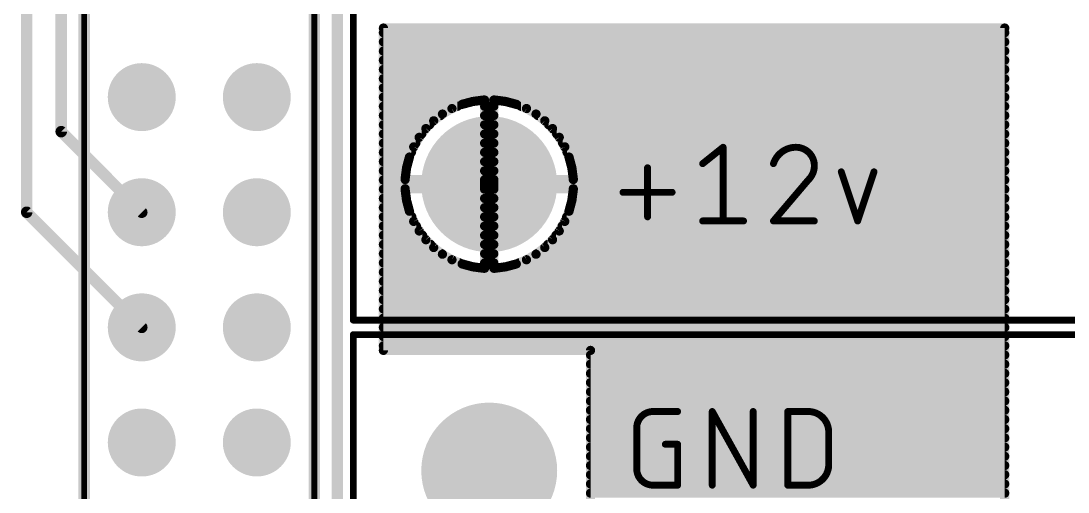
# Model space of a CAD drawing. Extents: x -0.01 to 5.59, y -0.05 to 1.65.
# Drawn here: x 3.245 to 4.155, y 0.657 to 1.066 of the extents above; entities that cross this region are included whole.
import ezdxf

# ---------------------------------------------------------------- set-up
doc = ezdxf.new("R2010")
doc.units = 0
for name, color, linetype in [('1', 22, 'CONTINUOUS'), ('16', 175, 'CONTINUOUS'), ('17', 82, 'CONTINUOUS'), ('21', 253, 'CONTINUOUS'), ('25', 253, 'CONTINUOUS')]:
    doc.layers.add(name, color=color, linetype=linetype)

# ---------------------------------------------------------------- blocks, each defined once
blk = doc.blocks.new('ROUNDP')
at = {"const_width": 0.5}
blk.add_lwpolyline([(0, -0.25, 1), (0, 0.25, 1), (0, -0.25)], format="xyb", dxfattribs=at)

msp = doc.modelspace()

# ---------------------------------------------------------------- linework, layer by layer
at = {"layer": '1'}
for points, const_width in [([(3.28, 1.2), (3.28, 0.97)], 0.01), ([(3.25, 0.9), (3.25, 1.19)], 0.01), ([(3.56, 0.78), (3.56, 1.06)], 0.008), ([(3.56, 1.06), (4.1, 1.06)], 0.008), ([(3.56, 1.056), (4.1, 1.056)], 0.008), ([(4.1, 1.06), (4.1, 0.33)], 0.008), ([(3.56, 1.048), (4.1, 1.048)], 0.008), ([(3.56, 1.04), (4.1, 1.04)], 0.008), ([(3.56, 1.032), (4.1, 1.032)], 0.008), ([(3.56, 1.024), (4.1, 1.024)], 0.008), ([(3.56, 1.016), (4.1, 1.016)], 0.008), ([(3.56, 1.008), (4.1, 1.008)], 0.008), ([(3.56, 1), (4.1, 1)], 0.008), ([(3.64718, 0.997464), (3.637686, 0.996214)], 0.008), ([(3.647969, 0.997464), (3.64718, 0.997464)], 0.008), ([(3.647969, 0.92841), (3.647969, 0.997464)], 0.008), ([(3.655968, 0.997464), (3.655968, 0.92841)], 0.008), ([(3.656757, 0.997464), (3.655968, 0.997464)], 0.008), ([(3.666251, 0.996214), (3.656757, 0.997464)], 0.008), ([(3.56, 0.992), (3.624244, 0.992)], 0.008), ([(3.619588, 0.990071), (3.611294, 0.985283)], 0.008), ([(3.628435, 0.993736), (3.619588, 0.990071)], 0.008), ([(3.637686, 0.996214), (3.628435, 0.993736)], 0.008), ([(3.647969, 0.992), (3.655968, 0.992)], 0.008), ([(3.675502, 0.993736), (3.666251, 0.996214)], 0.008), ([(3.684349, 0.990071), (3.675502, 0.993736)], 0.008), ([(3.679693, 0.992), (4.1, 0.992)], 0.008), ([(3.692643, 0.985283), (3.684349, 0.990071)], 0.008), ([(3.56, 0.984), (3.609622, 0.984)], 0.008), ([(3.603696, 0.979453), (3.596925, 0.972681)], 0.008), ([(3.611294, 0.985283), (3.603696, 0.979453)], 0.008), ([(3.647969, 0.984), (3.655968, 0.984)], 0.008), ([(3.70024, 0.979453), (3.692643, 0.985283)], 0.008), ([(3.694315, 0.984), (4.1, 0.984)], 0.008), ([(3.707012, 0.972681), (3.70024, 0.979453)], 0.008), ([(3.28, 0.97), (3.35, 0.9)], 0.01), ([(3.56, 0.976), (3.600243, 0.976)], 0.008), ([(3.596925, 0.972681), (3.591095, 0.965084)], 0.008), ([(3.647969, 0.976), (3.655968, 0.976)], 0.008), ([(3.703693, 0.976), (4.1, 0.976)], 0.008), ([(3.712842, 0.965084), (3.707012, 0.972681)], 0.008), ([(3.56, 0.968), (3.593333, 0.968)], 0.008), ([(3.591095, 0.965084), (3.586307, 0.95679)], 0.008), ([(3.647969, 0.968), (3.655968, 0.968)], 0.008), ([(3.710604, 0.968), (4.1, 0.968)], 0.008), ([(3.71763, 0.95679), (3.712842, 0.965084)], 0.008), ([(3.56, 0.96), (3.58816, 0.96)], 0.008), ([(3.56, 0.952), (3.584323, 0.952)], 0.008), ([(3.586307, 0.95679), (3.582642, 0.947943)], 0.008), ([(3.647969, 0.96), (3.655968, 0.96)], 0.008), ([(3.647969, 0.952), (3.655968, 0.952)], 0.008), ([(3.715777, 0.96), (4.1, 0.96)], 0.008), ([(3.721295, 0.947943), (3.71763, 0.95679)], 0.008), ([(3.719614, 0.952), (4.1, 0.952)], 0.008), ([(3.56, 0.944), (3.581586, 0.944)], 0.008), ([(3.582642, 0.947943), (3.580163, 0.938692)], 0.008), ([(3.647969, 0.944), (3.655968, 0.944)], 0.008), ([(3.723773, 0.938692), (3.721295, 0.947943)], 0.008), ([(3.722351, 0.944), (4.1, 0.944)], 0.008), ([(3.56, 0.936), (3.579809, 0.936)], 0.008), ([(3.580163, 0.938692), (3.578913, 0.929198)], 0.008), ([(3.647969, 0.936), (3.655968, 0.936)], 0.008), ([(3.725023, 0.929198), (3.723773, 0.938692)], 0.008), ([(3.724128, 0.936), (4.1, 0.936)], 0.008), ([(3.56, 0.928), (3.647968, 0.928)], 0.008), ([(3.578913, 0.929198), (3.578913, 0.928409)], 0.008), ([(3.578913, 0.928409), (3.647968, 0.928409)], 0.008), ([(3.647968, 0.928409), (3.647968, 0.920409)], 0.008), ([(3.655968, 0.92841), (3.647969, 0.92841)], 0.008), ([(3.655969, 0.920409), (3.655969, 0.928409)], 0.008), ([(3.655969, 0.928409), (3.725023, 0.928409)], 0.008), ([(3.655969, 0.928), (4.1, 0.928)], 0.008), ([(3.725023, 0.928409), (3.725023, 0.929198)], 0.008), ([(3.56, 0.92), (3.578913, 0.92)], 0.008), ([(3.647968, 0.920409), (3.578913, 0.920409)], 0.008), ([(3.578913, 0.920409), (3.578913, 0.919621)], 0.008), ([(3.578913, 0.919621), (3.580163, 0.910126)], 0.008), ([(3.647969, 0.851354), (3.647969, 0.920409)], 0.008), ([(3.647969, 0.920409), (3.655968, 0.920409)], 0.008), ([(3.647969, 0.92), (3.655968, 0.92)], 0.008), ([(3.655968, 0.920409), (3.655968, 0.851354)], 0.008), ([(3.725023, 0.920409), (3.655969, 0.920409)], 0.008), ([(3.723773, 0.910126), (3.725023, 0.919621)], 0.008), ([(3.725023, 0.919621), (3.725023, 0.920409)], 0.008), ([(3.725023, 0.92), (4.1, 0.92)], 0.008), ([(3.56, 0.912), (3.579917, 0.912)], 0.008), ([(3.580163, 0.910126), (3.582642, 0.900876)], 0.008), ([(3.647969, 0.912), (3.655968, 0.912)], 0.008), ([(3.721295, 0.900876), (3.723773, 0.910126)], 0.008), ([(3.72402, 0.912), (4.1, 0.912)], 0.008), ([(3.35, 0.8), (3.25, 0.9)], 0.01), ([(3.56, 0.904), (3.581805, 0.904)], 0.008), ([(3.582642, 0.900876), (3.586307, 0.892029)], 0.008), ([(3.647969, 0.904), (3.655968, 0.904)], 0.008), ([(3.71763, 0.892029), (3.721295, 0.900876)], 0.008), ([(3.722132, 0.904), (4.1, 0.904)], 0.008), ([(3.56, 0.896), (3.584662, 0.896)], 0.008), ([(3.56, 0.888), (3.588633, 0.888)], 0.008), ([(3.586307, 0.892029), (3.591095, 0.883735)], 0.008), ([(3.647969, 0.896), (3.655968, 0.896)], 0.008), ([(3.647969, 0.888), (3.655968, 0.888)], 0.008), ([(3.712842, 0.883735), (3.71763, 0.892029)], 0.008), ([(3.715304, 0.888), (4.1, 0.888)], 0.008), ([(3.719275, 0.896), (4.1, 0.896)], 0.008), ([(3.56, 0.88), (3.593961, 0.88)], 0.008), ([(3.591095, 0.883735), (3.596925, 0.876137)], 0.008), ([(3.647969, 0.88), (3.655968, 0.88)], 0.008), ([(3.707012, 0.876137), (3.712842, 0.883735)], 0.008), ([(3.709976, 0.88), (4.1, 0.88)], 0.008), ([(3.56, 0.872), (3.601062, 0.872)], 0.008), ([(3.596925, 0.876137), (3.603696, 0.869366)], 0.008), ([(3.647969, 0.872), (3.655968, 0.872)], 0.008), ([(3.70024, 0.869366), (3.707012, 0.876137)], 0.008), ([(3.702875, 0.872), (4.1, 0.872)], 0.008), ([(3.56, 0.864), (3.610689, 0.864)], 0.008), ([(3.603696, 0.869366), (3.611294, 0.863536)], 0.008), ([(3.611294, 0.863536), (3.619588, 0.858748)], 0.008), ([(3.647969, 0.864), (3.655968, 0.864)], 0.008), ([(3.684349, 0.858748), (3.692643, 0.863536)], 0.008), ([(3.692643, 0.863536), (3.70024, 0.869366)], 0.008), ([(3.693247, 0.864), (4.1, 0.864)], 0.008), ([(3.56, 0.856), (3.626221, 0.856)], 0.008), ([(3.619588, 0.858748), (3.628435, 0.855083)], 0.008), ([(3.628435, 0.855083), (3.637686, 0.852604)], 0.008), ([(3.637686, 0.852604), (3.64718, 0.851354)], 0.008), ([(3.647969, 0.856), (3.655968, 0.856)], 0.008), ([(3.656757, 0.851354), (3.666251, 0.852604)], 0.008), ([(3.666251, 0.852604), (3.675502, 0.855083)], 0.008), ([(3.675502, 0.855083), (3.684349, 0.858748)], 0.008), ([(3.677716, 0.856), (4.1, 0.856)], 0.008), ([(3.56, 0.848), (4.1, 0.848)], 0.008), ([(3.64718, 0.851354), (3.647969, 0.851354)], 0.008), ([(3.655968, 0.851354), (3.656757, 0.851354)], 0.008), ([(3.56, 0.84), (4.1, 0.84)], 0.008), ([(3.56, 0.832), (4.1, 0.832)], 0.008), ([(3.56, 0.824), (4.1, 0.824)], 0.008), ([(3.56, 0.816), (4.1, 0.816)], 0.008), ([(3.56, 0.808), (4.1, 0.808)], 0.008), ([(3.56, 0.8), (4.1, 0.8)], 0.008), ([(3.56, 0.792), (4.1, 0.792)], 0.008), ([(3.56, 0.784), (4.1, 0.784)], 0.008), ([(3.74, 0.78), (3.56, 0.78)], 0.008), ([(3.74, 0.33), (3.74, 0.78)], 0.008), ([(3.74, 0.776), (4.1, 0.776)], 0.008), ([(3.74, 0.768), (4.1, 0.768)], 0.008), ([(3.74, 0.76), (4.1, 0.76)], 0.008), ([(3.74, 0.752), (4.1, 0.752)], 0.008), ([(3.74, 0.744), (4.1, 0.744)], 0.008), ([(3.74, 0.736), (4.1, 0.736)], 0.008), ([(3.74, 0.728), (4.1, 0.728)], 0.008), ([(3.74, 0.72), (4.1, 0.72)], 0.008), ([(3.74, 0.712), (4.1, 0.712)], 0.008), ([(3.74, 0.704), (4.1, 0.704)], 0.008), ([(3.74, 0.696), (4.1, 0.696)], 0.008), ([(3.74, 0.688), (4.1, 0.688)], 0.008), ([(3.74, 0.68), (4.1, 0.68)], 0.008), ([(3.74, 0.672), (4.1, 0.672)], 0.008), ([(3.74, 0.664), (4.1, 0.664)], 0.008), ([(3.74, 0.656), (4.1, 0.656)], 0.008)]:
    msp.add_lwpolyline(points, dxfattribs=dict(at, const_width=const_width))
for points, const_width in [([(3.562, 1.06, 1), (3.558, 1.06)], 0.004), ([(3.56, 1.062, 1), (3.56, 1.058)], 0.004), ([(3.56, 1.058, 1), (3.56, 1.054)], 0.004), ([(4.102, 1.06, 1), (4.098, 1.06)], 0.004), ([(4.1, 1.058, 1), (4.1, 1.062)], 0.004), ([(4.1, 1.054, 1), (4.1, 1.058)], 0.004), ([(3.56, 1.05, 1), (3.56, 1.046)], 0.004), ([(4.1, 1.046, 1), (4.1, 1.05)], 0.004), ([(3.56, 1.042, 1), (3.56, 1.038)], 0.004), ([(4.1, 1.038, 1), (4.1, 1.042)], 0.004), ([(3.56, 1.034, 1), (3.56, 1.03)], 0.004), ([(4.1, 1.03, 1), (4.1, 1.034)], 0.004), ([(3.56, 1.026, 1), (3.56, 1.022)], 0.004), ([(3.56, 1.018, 1), (3.56, 1.014)], 0.004), ([(4.1, 1.022, 1), (4.1, 1.026)], 0.004), ([(4.1, 1.014, 1), (4.1, 1.018)], 0.004), ([(3.56, 1.01, 1), (3.56, 1.006)], 0.004), ([(4.1, 1.006, 1), (4.1, 1.01)], 0.004), ([(3.56, 1.002, 1), (3.56, 0.998)], 0.004), ([(3.64718, 0.999464, 1), (3.64718, 0.995464)], 0.004), ([(3.649969, 0.997464, 1), (3.645969, 0.997464)], 0.004), ([(3.647441, 0.995482, 1), (3.646919, 0.999447)], 0.004), ([(3.647969, 0.995464, 1), (3.647969, 0.999464)], 0.004), ([(3.657968, 0.997464, 1), (3.653968, 0.997464)], 0.004), ([(3.655968, 0.999464, 1), (3.655968, 0.995464)], 0.004), ([(3.657018, 0.999447, 1), (3.656496, 0.995482)], 0.004), ([(3.656757, 0.995464, 1), (3.656757, 0.999464)], 0.004), ([(4.1, 0.998, 1), (4.1, 1.002)], 0.004), ([(3.56, 0.994, 1), (3.56, 0.99)], 0.004), ([(3.618822, 0.991919, 1), (3.620353, 0.988223)], 0.004), ([(3.620588, 0.988339, 1), (3.618588, 0.991803)], 0.004), ([(3.624244, 0.99, 1), (3.624244, 0.994)], 0.004), ([(3.627918, 0.995668, 1), (3.628953, 0.991804)], 0.004), ([(3.629201, 0.991888, 1), (3.62767, 0.995584)], 0.004), ([(3.637424, 0.998197, 1), (3.637947, 0.994232)], 0.004), ([(3.638203, 0.994283, 1), (3.637168, 0.998146)], 0.004), ([(3.647969, 0.994, 1), (3.647969, 0.99)], 0.004), ([(3.655968, 0.99, 1), (3.655968, 0.994)], 0.004), ([(3.666769, 0.998146, 1), (3.665734, 0.994283)], 0.004), ([(3.66599, 0.994232, 1), (3.666512, 0.998197)], 0.004), ([(3.676267, 0.995584, 1), (3.674736, 0.991888)], 0.004), ([(3.674984, 0.991804, 1), (3.676019, 0.995668)], 0.004), ([(3.679693, 0.994, 1), (3.679693, 0.99)], 0.004), ([(3.685349, 0.991803, 1), (3.683349, 0.988339)], 0.004), ([(3.683584, 0.988223, 1), (3.685115, 0.991919)], 0.004), ([(4.1, 0.99, 1), (4.1, 0.994)], 0.004), ([(3.56, 0.986, 1), (3.56, 0.982)], 0.004), ([(3.602479, 0.98104, 1), (3.604914, 0.977866)], 0.004), ([(3.605111, 0.978039, 1), (3.602282, 0.980867)], 0.004), ([(3.610294, 0.987015, 1), (3.612294, 0.983551)], 0.004), ([(3.609622, 0.982, 1), (3.609622, 0.986)], 0.004), ([(3.612512, 0.983696, 1), (3.610077, 0.98687)], 0.004), ([(3.647969, 0.986, 1), (3.647969, 0.982)], 0.004), ([(3.655968, 0.982, 1), (3.655968, 0.986)], 0.004), ([(3.69386, 0.98687, 1), (3.691425, 0.983696)], 0.004), ([(3.691643, 0.983551, 1), (3.693643, 0.987015)], 0.004), ([(3.694315, 0.986, 1), (3.694315, 0.982)], 0.004), ([(3.701655, 0.980867, 1), (3.698826, 0.978039)], 0.004), ([(3.699023, 0.977866, 1), (3.701458, 0.98104)], 0.004), ([(4.1, 0.982, 1), (4.1, 0.986)], 0.004), ([(3.281768, 0.971768, 1), (3.278232, 0.968232)], 0.005), ([(3.56, 0.978, 1), (3.56, 0.974)], 0.004), ([(3.595511, 0.974096, 1), (3.598339, 0.971267)], 0.004), ([(3.598512, 0.971464, 1), (3.595338, 0.973899)], 0.004), ([(3.600243, 0.974, 1), (3.600243, 0.978)], 0.004), ([(3.647969, 0.978, 1), (3.647969, 0.974)], 0.004), ([(3.655968, 0.974, 1), (3.655968, 0.978)], 0.004), ([(3.703693, 0.978, 1), (3.703693, 0.974)], 0.004), ([(3.708599, 0.973899, 1), (3.705425, 0.971464)], 0.004), ([(3.705598, 0.971267, 1), (3.708426, 0.974096)], 0.004), ([(4.1, 0.974, 1), (4.1, 0.978)], 0.004), ([(3.2775, 0.97, 1), (3.2825, 0.97)], 0.005), ([(3.56, 0.97, 1), (3.56, 0.966)], 0.004), ([(3.589508, 0.966301, 1), (3.592682, 0.963866)], 0.004), ([(3.592827, 0.964084, 1), (3.589363, 0.966084)], 0.004), ([(3.593333, 0.966, 1), (3.593333, 0.97)], 0.004), ([(3.647969, 0.97, 1), (3.647969, 0.966)], 0.004), ([(3.655968, 0.966, 1), (3.655968, 0.97)], 0.004), ([(3.710604, 0.97, 1), (3.710604, 0.966)], 0.004), ([(3.714574, 0.966084, 1), (3.71111, 0.964084)], 0.004), ([(3.711255, 0.963866, 1), (3.714429, 0.966301)], 0.004), ([(4.1, 0.966, 1), (4.1, 0.97)], 0.004), ([(3.56, 0.962, 1), (3.56, 0.958)], 0.004), ([(3.56, 0.954, 1), (3.56, 0.95)], 0.004), ([(3.584575, 0.95779, 1), (3.588039, 0.95579)], 0.004), ([(3.584323, 0.95, 1), (3.584323, 0.954)], 0.004), ([(3.588154, 0.956025, 1), (3.584459, 0.957556)], 0.004), ([(3.58816, 0.958, 1), (3.58816, 0.962)], 0.004), ([(3.647969, 0.962, 1), (3.647969, 0.958)], 0.004), ([(3.647969, 0.954, 1), (3.647969, 0.95)], 0.004), ([(3.655968, 0.958, 1), (3.655968, 0.962)], 0.004), ([(3.655968, 0.95, 1), (3.655968, 0.954)], 0.004), ([(3.715777, 0.962, 1), (3.715777, 0.958)], 0.004), ([(3.719478, 0.957556, 1), (3.715782, 0.956025)], 0.004), ([(3.715898, 0.95579, 1), (3.719362, 0.95779)], 0.004), ([(3.719614, 0.954, 1), (3.719614, 0.95)], 0.004), ([(4.1, 0.958, 1), (4.1, 0.962)], 0.004), ([(4.1, 0.95, 1), (4.1, 0.954)], 0.004), ([(3.56, 0.946, 1), (3.56, 0.942)], 0.004), ([(3.580794, 0.948708, 1), (3.58449, 0.947177)], 0.004), ([(3.584574, 0.947425, 1), (3.58071, 0.94846)], 0.004), ([(3.581586, 0.942, 1), (3.581586, 0.946)], 0.004), ([(3.647969, 0.946, 1), (3.647969, 0.942)], 0.004), ([(3.655968, 0.942, 1), (3.655968, 0.946)], 0.004), ([(3.723227, 0.94846, 1), (3.719363, 0.947425)], 0.004), ([(3.719447, 0.947177, 1), (3.723143, 0.948708)], 0.004), ([(3.722351, 0.946, 1), (3.722351, 0.942)], 0.004), ([(4.1, 0.942, 1), (4.1, 0.946)], 0.004), ([(3.56, 0.938, 1), (3.56, 0.934)], 0.004), ([(3.578232, 0.93921, 1), (3.582095, 0.938175)], 0.004), ([(3.582146, 0.938431, 1), (3.57818, 0.938953)], 0.004), ([(3.579809, 0.934, 1), (3.579809, 0.938)], 0.004), ([(3.647969, 0.938, 1), (3.647969, 0.934)], 0.004), ([(3.655968, 0.934, 1), (3.655968, 0.938)], 0.004), ([(3.725756, 0.938953, 1), (3.721791, 0.938431)], 0.004), ([(3.721842, 0.938175, 1), (3.725705, 0.93921)], 0.004), ([(3.724128, 0.938, 1), (3.724128, 0.934)], 0.004), ([(4.1, 0.934, 1), (4.1, 0.938)], 0.004), ([(3.56, 0.93, 1), (3.56, 0.926)], 0.004), ([(3.580913, 0.929198, 1), (3.576913, 0.929198)], 0.004), ([(3.578913, 0.930409, 1), (3.578913, 0.926409)], 0.004), ([(3.57693, 0.929459, 1), (3.580896, 0.928937)], 0.004), ([(3.576913, 0.928409, 1), (3.580913, 0.928409)], 0.004), ([(3.649968, 0.928409, 1), (3.645968, 0.928409)], 0.004), ([(3.647969, 0.93041, 1), (3.647969, 0.92641)], 0.004), ([(3.645969, 0.92841, 1), (3.649969, 0.92841)], 0.004), ([(3.647968, 0.926409, 1), (3.647968, 0.930409)], 0.004), ([(3.647968, 0.926, 1), (3.647968, 0.93)], 0.004), ([(3.653968, 0.92841, 1), (3.657968, 0.92841)], 0.004), ([(3.657969, 0.928409, 1), (3.653969, 0.928409)], 0.004), ([(3.655969, 0.930409, 1), (3.655969, 0.926409)], 0.004), ([(3.655969, 0.93, 1), (3.655969, 0.926)], 0.004), ([(3.655968, 0.92641, 1), (3.655968, 0.93041)], 0.004), ([(3.727023, 0.929198, 1), (3.723023, 0.929198)], 0.004), ([(3.723023, 0.928409, 1), (3.727023, 0.928409)], 0.004), ([(3.723041, 0.928937, 1), (3.727006, 0.929459)], 0.004), ([(3.725023, 0.926409, 1), (3.725023, 0.930409)], 0.004), ([(4.1, 0.926, 1), (4.1, 0.93)], 0.004), ([(3.56, 0.922, 1), (3.56, 0.918)], 0.004), ([(3.580913, 0.92041, 1), (3.576913, 0.920409)], 0.004), ([(3.578913, 0.922409, 1), (3.578913, 0.918409)], 0.004), ([(3.580896, 0.919882, 1), (3.57693, 0.91936)], 0.004), ([(3.576913, 0.919621, 1), (3.580913, 0.919621)], 0.004), ([(3.578913, 0.918, 1), (3.578913, 0.922)], 0.004), ([(3.645968, 0.920409, 1), (3.649968, 0.920409)], 0.004), ([(3.649969, 0.920409, 1), (3.645969, 0.920409)], 0.004), ([(3.647969, 0.922409, 1), (3.647969, 0.918409)], 0.004), ([(3.647969, 0.922, 1), (3.647969, 0.918)], 0.004), ([(3.647968, 0.918409, 1), (3.647968, 0.922409)], 0.004), ([(3.657968, 0.920409, 1), (3.653968, 0.920409)], 0.004), ([(3.655969, 0.922409, 1), (3.655969, 0.918409)], 0.004), ([(3.653969, 0.920409, 1), (3.657969, 0.920409)], 0.004), ([(3.655968, 0.918409, 1), (3.655968, 0.922409)], 0.004), ([(3.655968, 0.918, 1), (3.655968, 0.922)], 0.004), ([(3.727023, 0.92041, 1), (3.723023, 0.920409)], 0.004), ([(3.725023, 0.922, 1), (3.725023, 0.918)], 0.004), ([(3.723023, 0.919621, 1), (3.727023, 0.919621)], 0.004), ([(3.727006, 0.91936, 1), (3.723041, 0.919882)], 0.004), ([(3.725023, 0.918409, 1), (3.725023, 0.922409)], 0.004), ([(4.1, 0.918, 1), (4.1, 0.922)], 0.004), ([(3.56, 0.914, 1), (3.56, 0.91)], 0.004), ([(3.582095, 0.910644, 1), (3.578232, 0.909609)], 0.004), ([(3.57818, 0.909865, 1), (3.582146, 0.910388)], 0.004), ([(3.579917, 0.91, 1), (3.579917, 0.914)], 0.004), ([(3.647969, 0.914, 1), (3.647969, 0.91)], 0.004), ([(3.655968, 0.91, 1), (3.655968, 0.914)], 0.004), ([(3.721791, 0.910388, 1), (3.725756, 0.909865)], 0.004), ([(3.725705, 0.909609, 1), (3.721842, 0.910644)], 0.004), ([(3.72402, 0.914, 1), (3.72402, 0.91)], 0.004), ([(4.1, 0.91, 1), (4.1, 0.914)], 0.004), ([(3.251768, 0.901768, 1), (3.248232, 0.898232)], 0.005), ([(3.2475, 0.9, 1), (3.2525, 0.9)], 0.005), ([(3.348232, 0.898232, 1), (3.351768, 0.901768)], 0.005), ([(3.56, 0.906, 1), (3.56, 0.902)], 0.004), ([(3.58449, 0.901642, 1), (3.580794, 0.900111)], 0.004), ([(3.58071, 0.900359, 1), (3.584574, 0.901394)], 0.004), ([(3.581805, 0.902, 1), (3.581805, 0.906)], 0.004), ([(3.647969, 0.906, 1), (3.647969, 0.902)], 0.004), ([(3.655968, 0.902, 1), (3.655968, 0.906)], 0.004), ([(3.719363, 0.901394, 1), (3.723227, 0.900359)], 0.004), ([(3.723143, 0.900111, 1), (3.719447, 0.901642)], 0.004), ([(3.722132, 0.906, 1), (3.722132, 0.902)], 0.004), ([(4.1, 0.902, 1), (4.1, 0.906)], 0.004), ([(3.56, 0.898, 1), (3.56, 0.894)], 0.004), ([(3.56, 0.89, 1), (3.56, 0.886)], 0.004), ([(3.588039, 0.893029, 1), (3.584575, 0.891029)], 0.004), ([(3.584459, 0.891263, 1), (3.588154, 0.892794)], 0.004), ([(3.584662, 0.894, 1), (3.584662, 0.898)], 0.004), ([(3.588633, 0.886, 1), (3.588633, 0.89)], 0.004), ([(3.647969, 0.898, 1), (3.647969, 0.894)], 0.004), ([(3.647969, 0.89, 1), (3.647969, 0.886)], 0.004), ([(3.655968, 0.894, 1), (3.655968, 0.898)], 0.004), ([(3.655968, 0.886, 1), (3.655968, 0.89)], 0.004), ([(3.715304, 0.89, 1), (3.715304, 0.886)], 0.004), ([(3.715782, 0.892794, 1), (3.719478, 0.891263)], 0.004), ([(3.719362, 0.891029, 1), (3.715898, 0.893029)], 0.004), ([(3.719275, 0.898, 1), (3.719275, 0.894)], 0.004), ([(4.1, 0.894, 1), (4.1, 0.898)], 0.004), ([(4.1, 0.886, 1), (4.1, 0.89)], 0.004), ([(3.56, 0.882, 1), (3.56, 0.878)], 0.004), ([(3.592682, 0.884953, 1), (3.589508, 0.882518)], 0.004), ([(3.589363, 0.882735, 1), (3.592827, 0.884735)], 0.004), ([(3.593961, 0.878, 1), (3.593961, 0.882)], 0.004), ([(3.647969, 0.882, 1), (3.647969, 0.878)], 0.004), ([(3.655968, 0.878, 1), (3.655968, 0.882)], 0.004), ([(3.709976, 0.882, 1), (3.709976, 0.878)], 0.004), ([(3.71111, 0.884735, 1), (3.714574, 0.882735)], 0.004), ([(3.714429, 0.882518, 1), (3.711255, 0.884953)], 0.004), ([(4.1, 0.878, 1), (4.1, 0.882)], 0.004), ([(3.56, 0.874, 1), (3.56, 0.87)], 0.004), ([(3.598339, 0.877552, 1), (3.595511, 0.874723)], 0.004), ([(3.595338, 0.87492, 1), (3.598512, 0.877355)], 0.004), ([(3.601062, 0.87, 1), (3.601062, 0.874)], 0.004), ([(3.647969, 0.874, 1), (3.647969, 0.87)], 0.004), ([(3.655968, 0.87, 1), (3.655968, 0.874)], 0.004), ([(3.702875, 0.874, 1), (3.702875, 0.87)], 0.004), ([(3.705425, 0.877355, 1), (3.708599, 0.87492)], 0.004), ([(3.708426, 0.874723, 1), (3.705598, 0.877552)], 0.004), ([(4.1, 0.87, 1), (4.1, 0.874)], 0.004), ([(3.56, 0.866, 1), (3.56, 0.862)], 0.004), ([(3.604914, 0.870952, 1), (3.602479, 0.867779)], 0.004), ([(3.602282, 0.867952, 1), (3.605111, 0.87078)], 0.004), ([(3.612294, 0.865268, 1), (3.610294, 0.861804)], 0.004), ([(3.610077, 0.861949, 1), (3.612512, 0.865123)], 0.004), ([(3.610689, 0.862, 1), (3.610689, 0.866)], 0.004), ([(3.647969, 0.866, 1), (3.647969, 0.862)], 0.004), ([(3.655968, 0.862, 1), (3.655968, 0.866)], 0.004), ([(3.691425, 0.865123, 1), (3.69386, 0.861949)], 0.004), ([(3.693247, 0.866, 1), (3.693247, 0.862)], 0.004), ([(3.693643, 0.861804, 1), (3.691643, 0.865268)], 0.004), ([(3.698826, 0.87078, 1), (3.701655, 0.867952)], 0.004), ([(3.701458, 0.867779, 1), (3.699023, 0.870952)], 0.004), ([(4.1, 0.862, 1), (4.1, 0.866)], 0.004), ([(3.56, 0.858, 1), (3.56, 0.854)], 0.004), ([(3.620353, 0.860595, 1), (3.618822, 0.8569)], 0.004), ([(3.618588, 0.857016, 1), (3.620588, 0.86048)], 0.004), ([(3.626221, 0.854, 1), (3.626221, 0.858)], 0.004), ([(3.628953, 0.857015, 1), (3.627918, 0.853151)], 0.004), ([(3.62767, 0.853235, 1), (3.629201, 0.856931)], 0.004), ([(3.637947, 0.854587, 1), (3.637424, 0.850621)], 0.004), ([(3.637168, 0.850672, 1), (3.638203, 0.854536)], 0.004), ([(3.647969, 0.858, 1), (3.647969, 0.854)], 0.004), ([(3.655968, 0.854, 1), (3.655968, 0.858)], 0.004), ([(3.665734, 0.854536, 1), (3.666769, 0.850672)], 0.004), ([(3.666512, 0.850621, 1), (3.66599, 0.854587)], 0.004), ([(3.674736, 0.856931, 1), (3.676267, 0.853235)], 0.004), ([(3.676019, 0.853151, 1), (3.674984, 0.857015)], 0.004), ([(3.677716, 0.858, 1), (3.677716, 0.854)], 0.004), ([(3.683349, 0.86048, 1), (3.685349, 0.857016)], 0.004), ([(3.685115, 0.8569, 1), (3.683584, 0.860595)], 0.004), ([(4.1, 0.854, 1), (4.1, 0.858)], 0.004), ([(3.56, 0.85, 1), (3.56, 0.846)], 0.004), ([(3.64718, 0.853354, 1), (3.64718, 0.849354)], 0.004), ([(3.645969, 0.851354, 1), (3.649969, 0.851354)], 0.004), ([(3.646919, 0.849371, 1), (3.647441, 0.853337)], 0.004), ([(3.647969, 0.849354, 1), (3.647969, 0.853354)], 0.004), ([(3.655968, 0.853354, 1), (3.655968, 0.849354)], 0.004), ([(3.653968, 0.851354, 1), (3.657968, 0.851354)], 0.004), ([(3.656496, 0.853337, 1), (3.657018, 0.849371)], 0.004), ([(3.656757, 0.849354, 1), (3.656757, 0.853354)], 0.004), ([(4.1, 0.846, 1), (4.1, 0.85)], 0.004), ([(3.56, 0.842, 1), (3.56, 0.838)], 0.004), ([(4.1, 0.838, 1), (4.1, 0.842)], 0.004), ([(3.56, 0.834, 1), (3.56, 0.83)], 0.004), ([(4.1, 0.83, 1), (4.1, 0.834)], 0.004), ([(3.56, 0.826, 1), (3.56, 0.822)], 0.004), ([(3.56, 0.818, 1), (3.56, 0.814)], 0.004), ([(4.1, 0.822, 1), (4.1, 0.826)], 0.004), ([(4.1, 0.814, 1), (4.1, 0.818)], 0.004), ([(3.56, 0.81, 1), (3.56, 0.806)], 0.004), ([(4.1, 0.806, 1), (4.1, 0.81)], 0.004), ([(3.348232, 0.798232, 1), (3.351768, 0.801768)], 0.005), ([(3.56, 0.802, 1), (3.56, 0.798)], 0.004), ([(4.1, 0.798, 1), (4.1, 0.802)], 0.004), ([(3.56, 0.794, 1), (3.56, 0.79)], 0.004), ([(4.1, 0.79, 1), (4.1, 0.794)], 0.004), ([(3.56, 0.786, 1), (3.56, 0.782)], 0.004), ([(3.56, 0.782, 1), (3.56, 0.778)], 0.004), ([(3.742, 0.78, 1), (3.738, 0.78)], 0.004), ([(3.74, 0.778, 1), (3.74, 0.782)], 0.004), ([(4.1, 0.782, 1), (4.1, 0.786)], 0.004), ([(3.558, 0.78, 1), (3.562, 0.78)], 0.004), ([(3.74, 0.778, 1), (3.74, 0.774)], 0.004), ([(4.1, 0.774, 1), (4.1, 0.778)], 0.004), ([(3.74, 0.77, 1), (3.74, 0.766)], 0.004), ([(4.1, 0.766, 1), (4.1, 0.77)], 0.004), ([(3.74, 0.762, 1), (3.74, 0.758)], 0.004), ([(3.74, 0.754, 1), (3.74, 0.75)], 0.004), ([(4.1, 0.758, 1), (4.1, 0.762)], 0.004), ([(4.1, 0.75, 1), (4.1, 0.754)], 0.004), ([(3.74, 0.746, 1), (3.74, 0.742)], 0.004), ([(4.1, 0.742, 1), (4.1, 0.746)], 0.004), ([(3.74, 0.738, 1), (3.74, 0.734)], 0.004), ([(4.1, 0.734, 1), (4.1, 0.738)], 0.004), ([(3.74, 0.73, 1), (3.74, 0.726)], 0.004), ([(4.1, 0.726, 1), (4.1, 0.73)], 0.004), ([(3.74, 0.722, 1), (3.74, 0.718)], 0.004), ([(4.1, 0.718, 1), (4.1, 0.722)], 0.004), ([(3.74, 0.714, 1), (3.74, 0.71)], 0.004), ([(4.1, 0.71, 1), (4.1, 0.714)], 0.004), ([(3.74, 0.706, 1), (3.74, 0.702)], 0.004), ([(4.1, 0.702, 1), (4.1, 0.706)], 0.004), ([(3.74, 0.698, 1), (3.74, 0.694)], 0.004), ([(3.74, 0.69, 1), (3.74, 0.686)], 0.004), ([(4.1, 0.694, 1), (4.1, 0.698)], 0.004), ([(4.1, 0.686, 1), (4.1, 0.69)], 0.004), ([(3.74, 0.682, 1), (3.74, 0.678)], 0.004), ([(4.1, 0.678, 1), (4.1, 0.682)], 0.004), ([(3.74, 0.674, 1), (3.74, 0.67)], 0.004), ([(4.1, 0.67, 1), (4.1, 0.674)], 0.004), ([(3.74, 0.666, 1), (3.74, 0.662)], 0.004), ([(4.1, 0.662, 1), (4.1, 0.666)], 0.004), ([(3.74, 0.658, 1), (3.74, 0.654)], 0.004), ([(4.1, 0.654, 1), (4.1, 0.658)], 0.004)]:
    msp.add_lwpolyline(points, format="xyb", dxfattribs=dict(at, const_width=const_width))
at = {"layer": '16', "const_width": 0.01}
msp.add_lwpolyline([(3.52, 1.5), (3.52, 0.471339)], dxfattribs=at)
at = {"layer": '21'}
for points, const_width in [([(3.533858, 0.806299), (3.533858, 1.593701)], 0.006), ([(3.3, 1.46), (3.3, 0.14)], 0.005), ([(3.5, 1.46), (3.5, 0.14)], 0.005), ([(3.837444, 0.942227), (3.855221, 0.956449)], 0.006), ([(3.855221, 0.956449), (3.855221, 0.892449)], 0.006), ([(3.789579, 0.896004), (3.789579, 0.938671)], 0.006), ([(3.957926, 0.935115), (3.972148, 0.892449)], 0.006), ([(3.972148, 0.892449), (3.98637, 0.935115)], 0.006), ([(3.929206, 0.928004), (3.898984, 0.892449)], 0.006), ([(3.768245, 0.917338), (3.810912, 0.917338)], 0.006), ([(3.837444, 0.892449), (3.872999, 0.892449)], 0.006), ([(3.898984, 0.892449), (3.934539, 0.892449)], 0.006), ([(5.226772, 0.806299), (3.533858, 0.806299)], 0.006), ([(3.533858, 0.006299), (3.533858, 0.793701)], 0.006), ([(3.533858, 0.793701), (5.226772, 0.793701)], 0.006), ([(3.794381, 0.726921), (3.815714, 0.726921)], 0.006), ([(3.845801, 0.662921), (3.845801, 0.726921)], 0.006), ([(3.845801, 0.726921), (3.881357, 0.662921)], 0.006), ([(3.881357, 0.662921), (3.881357, 0.726921)], 0.006), ([(3.911445, 0.662921), (3.911445, 0.726921)], 0.006), ([(3.911445, 0.726921), (3.929222, 0.726921)], 0.006), ([(3.780158, 0.677143), (3.780158, 0.712699)], 0.006), ([(3.947, 0.709143), (3.947, 0.680699)], 0.006), ([(3.805047, 0.698477), (3.815714, 0.698477)], 0.006), ([(3.815714, 0.698477), (3.815714, 0.662921)], 0.006), ([(3.815714, 0.662921), (3.794381, 0.662921)], 0.006), ([(3.929222, 0.662921), (3.911445, 0.662921)], 0.006)]:
    msp.add_lwpolyline(points, dxfattribs=dict(at, const_width=const_width))
for points, const_width in [([(3.856721, 0.956449, 1), (3.853721, 0.956449)], 0.003), ([(3.856159, 0.955278, 1), (3.854284, 0.95762)], 0.003), ([(3.918539, 0.956449, 0.325184), (3.898984, 0.942227)], 0.006), ([(3.934539, 0.940449, 0.414214), (3.918539, 0.956449)], 0.006), ([(3.918539, 0.957949, 1), (3.918539, 0.954949)], 0.003), ([(3.918539, 0.954949, 1), (3.918539, 0.957949)], 0.003), ([(3.791079, 0.938671, 1), (3.788079, 0.938671)], 0.003), ([(3.836507, 0.943398, 1), (3.838381, 0.941055)], 0.003), ([(3.897557, 0.942689, 1), (3.900411, 0.941764)], 0.003), ([(3.929206, 0.928004, 0.205253), (3.934539, 0.940449)], 0.006), ([(3.936039, 0.940449, 1), (3.933039, 0.940449)], 0.003), ([(3.933039, 0.940449, 1), (3.936039, 0.940449)], 0.003), ([(3.959349, 0.93559, 1), (3.956503, 0.934641)], 0.003), ([(3.987793, 0.934641, 1), (3.984947, 0.93559)], 0.003), ([(3.928172, 0.92909, 1), (3.930241, 0.926918)], 0.003), ([(3.930349, 0.927033, 1), (3.928063, 0.928976)], 0.003), ([(3.768245, 0.918838, 1), (3.768245, 0.915838)], 0.003), ([(3.810912, 0.915838, 1), (3.810912, 0.918838)], 0.003), ([(3.788079, 0.896004, 1), (3.791079, 0.896004)], 0.003), ([(3.837444, 0.893949, 1), (3.837444, 0.890949)], 0.003), ([(3.853721, 0.892449, 1), (3.856721, 0.892449)], 0.003), ([(3.872999, 0.890949, 1), (3.872999, 0.893949)], 0.003), ([(3.898984, 0.893949, 1), (3.898984, 0.890949)], 0.003), ([(3.897841, 0.89342, 1), (3.900127, 0.891477)], 0.003), ([(3.934539, 0.890949, 1), (3.934539, 0.893949)], 0.003), ([(3.970725, 0.892923, 1), (3.973571, 0.891974)], 0.003), ([(3.970725, 0.891974, 1), (3.973571, 0.892923)], 0.003), ([(3.533858, 0.807799, 1), (3.533858, 0.804799)], 0.003), ([(3.532358, 0.806299, 1), (3.535358, 0.806299)], 0.003), ([(3.535358, 0.793701, 1), (3.532358, 0.793701)], 0.003), ([(3.533858, 0.795201, 1), (3.533858, 0.792201)], 0.003), ([(3.794381, 0.726921, 0.414211), (3.780158, 0.712699)], 0.006), ([(3.794381, 0.728421, 1), (3.794381, 0.725421)], 0.003), ([(3.794381, 0.725421, 1), (3.794381, 0.728421)], 0.003), ([(3.815714, 0.725421, 1), (3.815714, 0.728421)], 0.003), ([(3.847113, 0.72765, 1), (3.84449, 0.726193)], 0.003), ([(3.847301, 0.726921, 1), (3.844301, 0.726921)], 0.003), ([(3.882857, 0.726921, 1), (3.879857, 0.726921)], 0.003), ([(3.912945, 0.726921, 1), (3.909945, 0.726921)], 0.003), ([(3.911445, 0.728421, 1), (3.911445, 0.725421)], 0.003), ([(3.947, 0.709143, 0.414214), (3.929222, 0.726921)], 0.006), ([(3.929222, 0.728421, 1), (3.929222, 0.725421)], 0.003), ([(3.929222, 0.725421, 1), (3.929222, 0.728421)], 0.003), ([(3.781658, 0.712699, 1), (3.778658, 0.712699)], 0.003), ([(3.778658, 0.712699, 1), (3.781658, 0.712699)], 0.003), ([(3.9485, 0.709143, 1), (3.9455, 0.709143)], 0.003), ([(3.9455, 0.709143, 1), (3.9485, 0.709143)], 0.003), ([(3.805047, 0.699977, 1), (3.805047, 0.696977)], 0.003), ([(3.817214, 0.698477, 1), (3.814214, 0.698477)], 0.003), ([(3.815714, 0.696977, 1), (3.815714, 0.699977)], 0.003), ([(3.929222, 0.662921, 0.414216), (3.947, 0.680699)], 0.006), ([(3.9485, 0.680699, 1), (3.9455, 0.680699)], 0.003), ([(3.780158, 0.677143, 0.414214), (3.794381, 0.662921)], 0.006), ([(3.781658, 0.677143, 1), (3.778658, 0.677143)], 0.003), ([(3.778658, 0.677143, 1), (3.781658, 0.677143)], 0.003), ([(3.9455, 0.680699, 1), (3.9485, 0.680699)], 0.003), ([(3.794381, 0.664421, 1), (3.794381, 0.661421)], 0.003), ([(3.794381, 0.661421, 1), (3.794381, 0.664421)], 0.003), ([(3.814214, 0.662921, 1), (3.817214, 0.662921)], 0.003), ([(3.815714, 0.661421, 1), (3.815714, 0.664421)], 0.003), ([(3.844301, 0.662921, 1), (3.847301, 0.662921)], 0.003), ([(3.879857, 0.662921, 1), (3.882857, 0.662921)], 0.003), ([(3.880046, 0.662193, 1), (3.882668, 0.66365)], 0.003), ([(3.911445, 0.664421, 1), (3.911445, 0.661421)], 0.003), ([(3.909945, 0.662921, 1), (3.912945, 0.662921)], 0.003), ([(3.929222, 0.664421, 1), (3.929222, 0.661421)], 0.003), ([(3.929222, 0.661421, 1), (3.929222, 0.664421)], 0.003)]:
    msp.add_lwpolyline(points, format="xyb", dxfattribs=dict(at, const_width=const_width))
at = {"layer": '25', "const_width": 0.01}
for points in [[(3.3, 0.09), (3.3, 1.51)], [(3.5, 1.51), (3.5, 0.09)]]:
    msp.add_lwpolyline(points, dxfattribs=at)

# ---------------------------------------------------------------- block references
at = {"layer": '17', "xscale": 0.059055, "yscale": 0.059055}
for p in [(3.35, 1), (3.35, 1), (3.45, 1), (3.45, 1), (3.35, 0.9), (3.35, 0.9), (3.45, 0.9), (3.45, 0.9), (3.35, 0.8), (3.35, 0.8), (3.45, 0.8), (3.45, 0.8), (3.35, 0.7), (3.35, 0.7), (3.45, 0.7), (3.45, 0.7)]:
    msp.add_blockref('ROUNDP', p, dxfattribs=at)
at = {"layer": '17', "xscale": 0.11811, "yscale": 0.11811, "rotation": 180}
for p in [(3.651969, 0.924409), (3.651969, 0.924409), (3.651969, 0.675591), (3.651969, 0.675591)]:
    msp.add_blockref('ROUNDP', p, dxfattribs=at)

doc.saveas('drawing.dxf')
